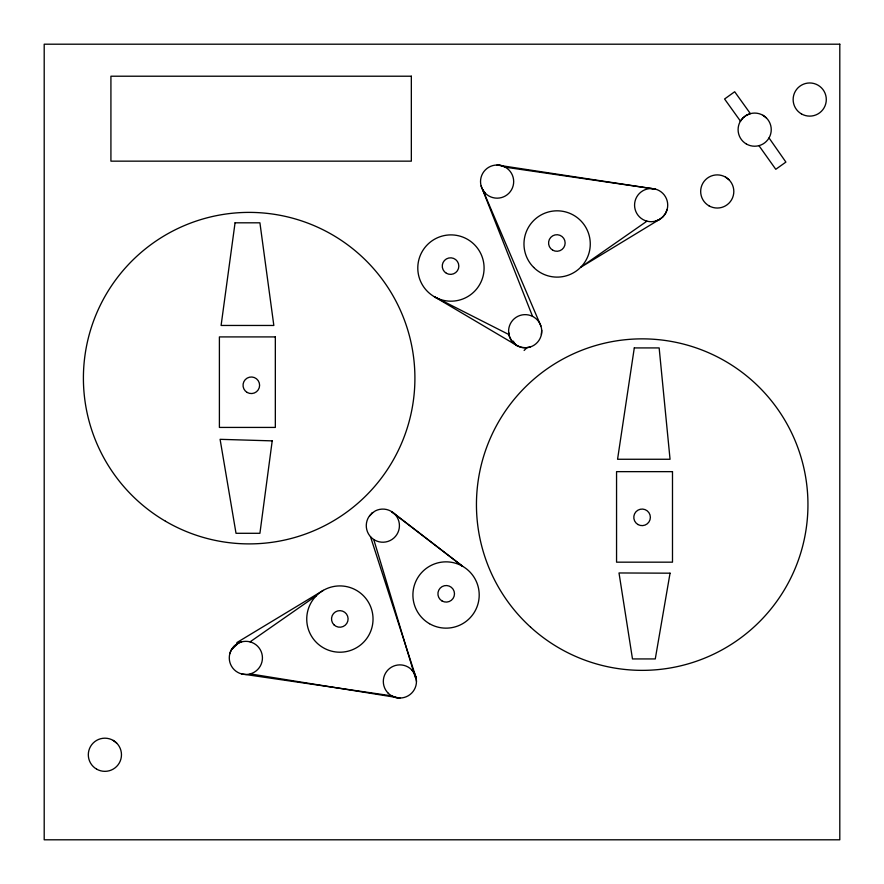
<?xml version="1.0" encoding="UTF-8"?>
<svg xmlns="http://www.w3.org/2000/svg" width="884" height="884" viewBox="0 0 884 884"><rect width="100%" height="100%" fill="white"/><g stroke="black" fill="none" stroke-linecap="round" stroke-linejoin="round"><path stroke-width="1.33" d="M508.62 332.218L509.449 336.472L511.35 340.362L514.19 343.622A16.575 16.575 0 0 0 541.406 334.506L541.704 330.185M229.829 653.707C231.398 648.082 235.873 643.552 241.487 641.917A16.575 16.575 0 0 1 261.896 662.105A16.575 16.575 0 0 1 234.205 669.696A16.575 16.575 0 0 1 241.487 641.917M667.177 209.331A16.575 16.575 0 0 1 639.486 216.912A16.575 16.575 0 0 1 646.768 189.143A16.575 16.575 0 0 1 667.177 209.331L665.541 213.342L662.923 216.79L659.508 219.442L580.556 267.41L646.944 221.166M740.317 121.362L742.947 117.926L746.383 115.296L750.383 113.638L734.681 91.748L724.582 98.997L740.472 121.152M524.124 350.473L527.008 347.589M369.7 515.748L372.882 512.565M231.464 649.696L238.15 643.32M250.061 641.872L316.439 595.628M236.846 642.602L323.312 590.357A33.15 33.15 0 0 1 373.037 619.065A33.15 33.15 0 0 1 323.312 647.773A33.15 33.15 0 0 1 323.312 590.357M655.519 221.122L659.508 219.442M530.433 346.915L526.179 347.743L521.869 347.445L517.77 346.042L434.364 296.748A33.15 33.15 0 0 1 434.364 239.332A33.15 33.15 0 0 1 484.089 268.04A33.15 33.15 0 0 1 434.364 296.748L509.096 334.671M241.652 673.939L391.678 695.852L395.689 697.487L399.977 698.029L250.238 673.895M517.77 346.042L514.19 343.622A16.575 16.575 0 0 1 519.903 315.489A16.575 16.575 0 0 1 541.406 334.506M762.958 115.296L766.384 117.926M725.532 177.109L728.969 179.739M391.955 512.057L462.63 566.29L391.955 511.803M113.185 740.405L116.622 743.046M482.797 189.95L485.449 193.375A16.575 16.575 0 0 0 513.14 185.795A16.575 16.575 0 0 0 492.731 165.606A16.575 16.575 0 0 0 485.449 193.375M411.546 669.674L414.198 673.089L415.878 677.078L416.463 681.365M758.958 145.661L775.776 169.297L785.898 162.092L769.025 137.937M513.25 341.147L515.328 344.384M482.852 190.027L540.875 325.942M481.128 185.96L532.555 316.373M370.484 536.687L415.878 677.078M373.755 539.516L413.834 672.614M414.209 673.862L415.336 677.608M272.206 440.873L259.918 533.295L236.017 533.295L220.094 439.326L272.206 440.873M235.056 222.812L221.099 325.456L273.83 325.467L259.918 222.812L235.056 222.812M634.292 347.92L617.562 459.26L670.05 459.26L659.155 347.92L634.292 347.92M670.05 573.186L655.276 658.934L632.48 658.934L619.01 572.965L670.05 573.186M371.821 513.284L368.993 516.554A16.575 16.575 0 0 0 379.048 541.782A16.575 16.575 0 0 0 399.314 523.715A16.575 16.575 0 0 0 375.402 510.853L371.821 513.284M839.8 44.2L44.2 44.2L44.2 839.8L839.8 839.8L839.8 44.2M411.336 76.212L110.92 76.212L110.92 161.153L411.336 161.153L411.336 76.212M275.333 336.914L219.398 336.914L219.398 427.425L275.333 427.425L275.333 336.914M672.492 471.647L616.557 471.647L616.557 562.169L672.492 562.169L672.492 471.647M501.316 165.551L497.018 165.01L655.342 189.099L505.317 167.187L501.316 165.551M429.48 623.706A33.15 33.15 0 0 0 479.205 594.998A33.15 33.15 0 0 0 429.48 566.29A33.15 33.15 0 0 0 429.48 623.706M442.055 600.987A8.287 8.287 0 0 0 454.486 593.805A8.287 8.287 0 0 0 442.055 586.633A8.287 8.287 0 0 0 442.055 600.987M388.231 693.233A16.575 16.575 0 0 0 415.922 685.653A16.575 16.575 0 0 0 395.513 665.464A16.575 16.575 0 0 0 388.231 693.233M333.953 624.8A8.287 8.287 0 0 0 347.81 621.087A8.287 8.287 0 0 0 337.666 610.932A8.287 8.287 0 0 0 333.953 624.8M533.682 267.41A33.15 33.15 0 0 0 589.142 252.548A33.15 33.15 0 0 0 548.533 211.95A33.15 33.15 0 0 0 533.682 267.41M552.71 250.172A8.287 8.287 0 0 0 565.141 242.989A8.287 8.287 0 0 0 552.71 235.818A8.287 8.287 0 0 0 552.71 250.172M446.398 273.278A8.287 8.287 0 0 0 458.829 266.095A8.287 8.287 0 0 0 446.398 258.924A8.287 8.287 0 0 0 446.398 273.278M801.434 113.903A16.575 16.575 0 0 0 826.297 99.538A16.575 16.575 0 0 0 801.434 85.184A16.575 16.575 0 0 0 801.434 113.903M746.383 144.004A16.575 16.575 0 0 0 771.246 129.65A16.575 16.575 0 0 0 746.383 115.296A16.575 16.575 0 0 0 746.383 144.004M708.957 205.817A16.575 16.575 0 0 0 733.819 191.463A16.575 16.575 0 0 0 708.957 177.109A16.575 16.575 0 0 0 708.957 205.817M96.61 769.124A16.575 16.575 0 0 0 121.473 754.77A16.575 16.575 0 0 0 96.61 740.405A16.575 16.575 0 0 0 96.61 769.124M247.177 392.452A8.287 8.287 0 0 0 259.609 385.28A8.287 8.287 0 0 0 247.177 378.098A8.287 8.287 0 0 0 247.177 392.452M637.939 524.521A8.287 8.287 0 0 0 650.37 517.339A8.287 8.287 0 0 0 637.939 510.167A8.287 8.287 0 0 0 637.939 524.521M530.566 627.132A165.75 165.75 0 0 0 804.12 540.025A165.75 165.75 0 0 0 591.915 346.672A165.75 165.75 0 0 0 530.566 627.132M165.452 521.206A165.75 165.75 0 0 0 414.905 379.114A165.75 165.75 0 0 0 167.12 234.116A165.75 165.75 0 0 0 165.452 521.206"/></g></svg>
